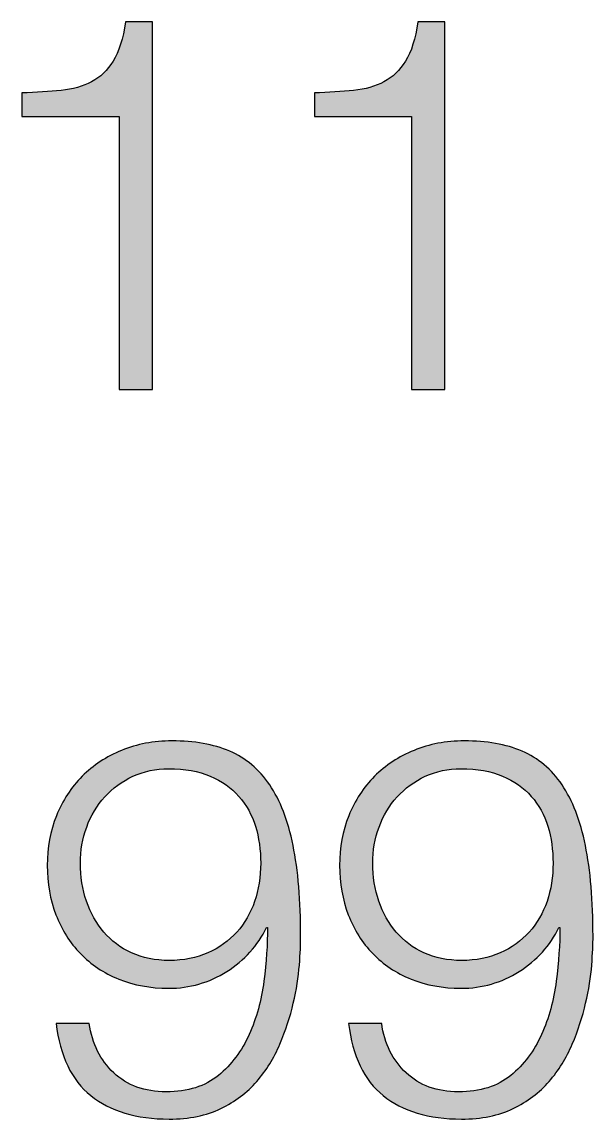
# Paper-space layout 'A0mask' of a CAD drawing. Extents: x 0 to 1153, y 0 to 810.
# Drawn here: x 1008.75 to 1012.96, y 43.87 to 51.97 of the extents above; entities that cross this region are included whole.
import ezdxf
from ezdxf.enums import TextEntityAlignment as Align

# ---------------------------------------------------------------- set-up
doc = ezdxf.new("R2010")
doc.units = 0
doc.layers.get('0').update_dxf_attribs({"linetype": 'CONTINUOUS'})
doc.layers.get('Defpoints').update_dxf_attribs({"linetype": 'CONTINUOUS'})
doc.layers.add('JPP_Mask', color=7, linetype='CONTINUOUS')
doc.styles.add('JPP', font='arial.ttf')

# ---------------------------------------------------------------- blocks, each defined once
blk = doc.blocks.new('A0mask')
at = {"true_color": 0x004a91}
h = blk.add_hatch(color=154, dxfattribs=at)
edge = h.paths.add_edge_path()
edge.add_spline(control_points=[(1009.7142, 50.6135), (1009.7142, 51.2921), (1009.7142, 51.9706), (1009.7142, 51.9706), (1009.7142, 51.9706), (1009.6647, 51.9706), (1009.6152, 51.9706)], knot_values=[3.5, 3.5, 3.5, 3.5, 4, 4, 4, 4.5, 4.5, 4.5, 4.5], degree=3, periodic=0)
edge.add_spline(control_points=[(1009.6152, 51.9706), (1009.5658, 51.9706), (1009.5163, 51.9706), (1009.5163, 51.9706), (1009.4983, 51.8466), (1009.468, 51.7505), (1009.4254, 51.6819), (1009.3828, 51.6133), (1009.3298, 51.5621), (1009.2664, 51.529)], knot_values=[1, 1, 1, 1, 1.5, 1.5, 1.5, 2.5, 2.5, 2.5, 3.5, 3.5, 3.5, 3.5], degree=3, periodic=0)
edge.add_spline(control_points=[(1009.2664, 51.529), (1009.2029, 51.4949), (1009.1281, 51.4736), (1009.0415, 51.4646)], knot_values=[0, 0, 0, 0, 1, 1, 1, 1], degree=3, periodic=0)
edge.add_spline(control_points=[(1009.0415, 51.4646), (1008.9549, 51.4556), (1008.8583, 51.4499), (1008.7528, 51.4471)], knot_values=[9, 9, 9, 9, 10, 10, 10, 10], degree=3, periodic=0)
edge.add_spline(control_points=[(1008.7528, 51.4471), (1008.7528, 51.4471), (1008.7528, 51.2729), (1008.7528, 51.2729), (1008.7528, 51.2729), (1008.932, 51.2729), (1009.1113, 51.2729)], knot_values=[7.5, 7.5, 7.5, 7.5, 8.5, 8.5, 8.5, 9, 9, 9, 9], degree=3, periodic=0)
edge.add_spline(control_points=[(1009.1113, 51.2729), (1009.2906, 51.2729), (1009.4699, 51.2729), (1009.4699, 51.2729), (1009.4699, 51.2729), (1009.4699, 50.7688), (1009.4699, 50.2647)], knot_values=[6.5, 6.5, 6.5, 6.5, 7, 7, 7, 7.5, 7.5, 7.5, 7.5], degree=3, periodic=0)
edge.add_spline(control_points=[(1009.4699, 50.2647), (1009.4699, 49.7605), (1009.4699, 49.2564), (1009.4699, 49.2564), (1009.4699, 49.2564), (1009.531, 49.2564), (1009.592, 49.2564)], knot_values=[5.5, 5.5, 5.5, 5.5, 6, 6, 6, 6.5, 6.5, 6.5, 6.5], degree=3, periodic=0)
edge.add_spline(control_points=[(1009.592, 49.2564), (1009.6531, 49.2564), (1009.7142, 49.2564), (1009.7142, 49.2564), (1009.7142, 49.2564), (1009.7142, 49.935), (1009.7142, 50.6135)], knot_values=[4.5, 4.5, 4.5, 4.5, 5, 5, 5, 5.5, 5.5, 5.5, 5.5], degree=3, periodic=0)
h = blk.add_hatch(color=154, dxfattribs=at)
edge = h.paths.add_edge_path()
edge.add_spline(control_points=[(1011.8703, 50.6135), (1011.8703, 51.2921), (1011.8703, 51.9706), (1011.8703, 51.9706), (1011.8703, 51.9706), (1011.8208, 51.9706), (1011.7714, 51.9706)], knot_values=[3.5, 3.5, 3.5, 3.5, 4, 4, 4, 4.5, 4.5, 4.5, 4.5], degree=3, periodic=0)
edge.add_spline(control_points=[(1011.7714, 51.9706), (1011.7219, 51.9706), (1011.6724, 51.9706), (1011.6724, 51.9706), (1011.6545, 51.8466), (1011.6242, 51.7505), (1011.5816, 51.6819), (1011.539, 51.6133), (1011.4859, 51.5621), (1011.4225, 51.529)], knot_values=[1, 1, 1, 1, 1.5, 1.5, 1.5, 2.5, 2.5, 2.5, 3.5, 3.5, 3.5, 3.5], degree=3, periodic=0)
edge.add_spline(control_points=[(1011.4225, 51.529), (1011.3591, 51.4949), (1011.2843, 51.4736), (1011.1977, 51.4646)], knot_values=[0, 0, 0, 0, 1, 1, 1, 1], degree=3, periodic=0)
edge.add_spline(control_points=[(1011.1977, 51.4646), (1011.111, 51.4556), (1011.0145, 51.4499), (1010.9089, 51.4471)], knot_values=[9, 9, 9, 9, 10, 10, 10, 10], degree=3, periodic=0)
edge.add_spline(control_points=[(1010.9089, 51.4471), (1010.9089, 51.4471), (1010.9089, 51.2729), (1010.9089, 51.2729), (1010.9089, 51.2729), (1011.0882, 51.2729), (1011.2675, 51.2729)], knot_values=[7.5, 7.5, 7.5, 7.5, 8.5, 8.5, 8.5, 9, 9, 9, 9], degree=3, periodic=0)
edge.add_spline(control_points=[(1011.2675, 51.2729), (1011.4468, 51.2729), (1011.626, 51.2729), (1011.626, 51.2729), (1011.626, 51.2729), (1011.626, 50.7688), (1011.626, 50.2647)], knot_values=[6.5, 6.5, 6.5, 6.5, 7, 7, 7, 7.5, 7.5, 7.5, 7.5], degree=3, periodic=0)
edge.add_spline(control_points=[(1011.626, 50.2647), (1011.626, 49.7605), (1011.626, 49.2564), (1011.626, 49.2564), (1011.626, 49.2564), (1011.6871, 49.2564), (1011.7482, 49.2564)], knot_values=[5.5, 5.5, 5.5, 5.5, 6, 6, 6, 6.5, 6.5, 6.5, 6.5], degree=3, periodic=0)
edge.add_spline(control_points=[(1011.7482, 49.2564), (1011.8092, 49.2564), (1011.8703, 49.2564), (1011.8703, 49.2564), (1011.8703, 49.2564), (1011.8703, 49.935), (1011.8703, 50.6135)], knot_values=[4.5, 4.5, 4.5, 4.5, 5, 5, 5, 5.5, 5.5, 5.5, 5.5], degree=3, periodic=0)
h = blk.add_hatch(color=154, dxfattribs=at)
edge = h.paths.add_edge_path()
edge.add_spline(control_points=[(1010.8081, 45.2196), (1010.8081, 45.4833), (1010.7892, 45.7072), (1010.7518, 45.8904)], knot_values=[19, 19, 19, 19, 20, 20, 20, 20], degree=3, periodic=0)
edge.add_spline(control_points=[(1010.7518, 45.8904), (1010.7144, 46.074), (1010.6571, 46.2231), (1010.5795, 46.3386)], knot_values=[18, 18, 18, 18, 19, 19, 19, 19], degree=3, periodic=0)
edge.add_spline(control_points=[(1010.5795, 46.3386), (1010.5018, 46.4532), (1010.4034, 46.536), (1010.2846, 46.5867)], knot_values=[17, 17, 17, 17, 18, 18, 18, 18], degree=3, periodic=0)
edge.add_spline(control_points=[(1010.2846, 46.5867), (1010.1657, 46.6368), (1010.0233, 46.6624), (1009.8581, 46.6624)], knot_values=[16, 16, 16, 16, 17, 17, 17, 17], degree=3, periodic=0)
edge.add_spline(control_points=[(1009.8581, 46.6624), (1009.7236, 46.6624), (1009.6001, 46.6387), (1009.4879, 46.5923)], knot_values=[15, 15, 15, 15, 16, 16, 16, 16], degree=3, periodic=0)
edge.add_spline(control_points=[(1009.4879, 46.5923), (1009.3752, 46.546), (1009.2782, 46.4821), (1009.1968, 46.4006), (1009.1154, 46.3192), (1009.0519, 46.2222), (1009.007, 46.1095)], knot_values=[13, 13, 13, 13, 14, 14, 14, 15, 15, 15, 15], degree=3, periodic=0)
edge.add_spline(control_points=[(1009.007, 46.1095), (1008.9615, 45.9973), (1008.9393, 45.8752), (1008.9393, 45.7431)], knot_values=[12, 12, 12, 12, 13, 13, 13, 13], degree=3, periodic=0)
edge.add_spline(control_points=[(1008.9393, 45.7431), (1008.9393, 45.6115), (1008.9606, 45.4899), (1009.0032, 45.3787), (1009.0458, 45.2674), (1009.1059, 45.1718), (1009.1835, 45.0918)], knot_values=[10, 10, 10, 10, 11, 11, 11, 12, 12, 12, 12], degree=3, periodic=0)
edge.add_spline(control_points=[(1009.1835, 45.0918), (1009.2607, 45.0113), (1009.3553, 44.9488), (1009.4666, 44.9034)], knot_values=[9, 9, 9, 9, 10, 10, 10, 10], degree=3, periodic=0)
edge.add_spline(control_points=[(1009.4666, 44.9034), (1009.5774, 44.8584), (1009.7004, 44.8357), (1009.8349, 44.8357)], knot_values=[8, 8, 8, 8, 9, 9, 9, 9], degree=3, periodic=0)
edge.add_spline(control_points=[(1009.8349, 44.8357), (1009.9901, 44.8357), (1010.1326, 44.8769), (1010.2633, 44.9597), (1010.3939, 45.0426), (1010.4914, 45.151), (1010.5563, 45.2854)], knot_values=[6, 6, 6, 6, 7, 7, 7, 8, 8, 8, 8], degree=3, periodic=0)
edge.add_spline(control_points=[(1010.5638, 45.2854), (1010.5638, 45.1614), (1010.5548, 45.0288), (1010.5369, 44.8883)], knot_values=[4, 4, 4, 4, 5, 5, 5, 5], degree=3, periodic=0)
edge.add_spline(control_points=[(1010.5369, 44.8883), (1010.5184, 44.7472), (1010.4824, 44.6161), (1010.428, 44.4944)], knot_values=[3, 3, 3, 3, 4, 4, 4, 4], degree=3, periodic=0)
edge.add_spline(control_points=[(1010.428, 44.4944), (1010.374, 44.3728), (1010.2983, 44.2719), (1010.2012, 44.1919), (1010.1042, 44.1119), (1009.9754, 44.0717), (1009.8155, 44.0717)], knot_values=[1, 1, 1, 1, 2, 2, 2, 3, 3, 3, 3], degree=3, periodic=0)
edge.add_spline(control_points=[(1009.8155, 44.0717), (1009.6578, 44.0717), (1009.5291, 44.1186), (1009.4297, 44.2114)], knot_values=[0, 0, 0, 0, 1, 1, 1, 1], degree=3, periodic=0)
edge.add_spline(control_points=[(1009.4297, 44.2114), (1009.3303, 44.3046), (1009.2701, 44.4258), (1009.2493, 44.5758)], knot_values=[29, 29, 29, 29, 30, 30, 30, 30], degree=3, periodic=0)
edge.add_spline(control_points=[(1009.2493, 44.5758), (1009.2493, 44.5758), (1009.0051, 44.5758), (1009.0051, 44.5758), (1009.0335, 44.3354), (1009.1187, 44.1579), (1009.2607, 44.0428)], knot_values=[27, 27, 27, 27, 28, 28, 28, 29, 29, 29, 29], degree=3, periodic=0)
edge.add_spline(control_points=[(1009.2607, 44.0428), (1009.4032, 43.9278), (1009.5958, 43.8701), (1009.8386, 43.8701)], knot_values=[26, 26, 26, 26, 27, 27, 27, 27], degree=3, periodic=0)
edge.add_spline(control_points=[(1009.8386, 43.8701), (1009.9859, 43.8701), (1010.1127, 43.8961), (1010.2188, 43.9477), (1010.3248, 43.9993), (1010.4133, 44.066), (1010.4843, 44.1474), (1010.5553, 44.2289), (1010.6121, 44.3207), (1010.6547, 44.4229)], knot_values=[23, 23, 23, 23, 24, 24, 24, 25, 25, 25, 26, 26, 26, 26], degree=3, periodic=0)
edge.add_spline(control_points=[(1010.6547, 44.4229), (1010.6978, 44.5247), (1010.7305, 44.6255), (1010.7536, 44.7254)], knot_values=[22, 22, 22, 22, 23, 23, 23, 23], degree=3, periodic=0)
edge.add_spline(control_points=[(1010.7536, 44.7254), (1010.7773, 44.8248), (1010.792, 44.9185), (1010.7986, 45.0066)], knot_values=[21, 21, 21, 21, 22, 22, 22, 22], degree=3, periodic=0)
edge.add_spline(control_points=[(1010.7986, 45.0066), (1010.8048, 45.0942), (1010.8081, 45.1652), (1010.8081, 45.2196)], knot_values=[20, 20, 20, 20, 21, 21, 21, 21], degree=3, periodic=0)
edge = h.paths.add_edge_path(flags=16)
edge.add_spline(control_points=[(1010.5132, 45.7588), (1010.5132, 45.6579), (1010.4985, 45.5642), (1010.4687, 45.4776), (1010.4389, 45.391), (1010.3953, 45.3152), (1010.3371, 45.2508)], knot_values=[1, 1, 1, 1, 2, 2, 2, 3, 3, 3, 3], degree=3, periodic=0)
edge.add_spline(control_points=[(1010.3371, 45.2508), (1010.2789, 45.186), (1010.2079, 45.1349), (1010.1236, 45.0975)], knot_values=[0, 0, 0, 0, 1, 1, 1, 1], degree=3, periodic=0)
edge.add_spline(control_points=[(1010.1236, 45.0975), (1010.0398, 45.0601), (1009.9447, 45.0411), (1009.8386, 45.0411)], knot_values=[15, 15, 15, 15, 16, 16, 16, 16], degree=3, periodic=0)
edge.add_spline(control_points=[(1009.8386, 45.0411), (1009.7355, 45.0411), (1009.6427, 45.0601), (1009.5613, 45.0975), (1009.4798, 45.1349), (1009.4117, 45.186), (1009.3558, 45.2508)], knot_values=[13, 13, 13, 13, 14, 14, 14, 15, 15, 15, 15], degree=3, periodic=0)
edge.add_spline(control_points=[(1009.3558, 45.2508), (1009.3004, 45.3152), (1009.2578, 45.3914), (1009.228, 45.4795), (1009.1982, 45.5675), (1009.1835, 45.6603), (1009.1835, 45.7588)], knot_values=[11, 11, 11, 11, 12, 12, 12, 13, 13, 13, 13], degree=3, periodic=0)
edge.add_spline(control_points=[(1009.1835, 45.7588), (1009.1835, 45.8515), (1009.1987, 45.941), (1009.2299, 46.0262)], knot_values=[10, 10, 10, 10, 11, 11, 11, 11], degree=3, periodic=0)
edge.add_spline(control_points=[(1009.2299, 46.0262), (1009.2607, 46.1114), (1009.3056, 46.1857), (1009.3639, 46.2492)], knot_values=[9, 9, 9, 9, 10, 10, 10, 10], degree=3, periodic=0)
edge.add_spline(control_points=[(1009.3639, 46.2492), (1009.4216, 46.3126), (1009.4907, 46.3628), (1009.5712, 46.4006)], knot_values=[8, 8, 8, 8, 9, 9, 9, 9], degree=3, periodic=0)
edge.add_spline(control_points=[(1009.5712, 46.4006), (1009.6512, 46.438), (1009.7392, 46.4565), (1009.8349, 46.4565)], knot_values=[7, 7, 7, 7, 8, 8, 8, 8], degree=3, periodic=0)
edge.add_spline(control_points=[(1009.8349, 46.4565), (1009.9537, 46.4565), (1010.0559, 46.4385), (1010.1411, 46.4025)], knot_values=[6, 6, 6, 6, 7, 7, 7, 7], degree=3, periodic=0)
edge.add_spline(control_points=[(1010.1411, 46.4025), (1010.2263, 46.3661), (1010.2969, 46.3164), (1010.3527, 46.2529)], knot_values=[5, 5, 5, 5, 6, 6, 6, 6], degree=3, periodic=0)
edge.add_spline(control_points=[(1010.3527, 46.2529), (1010.4081, 46.1895), (1010.4488, 46.1161), (1010.4748, 46.0319)], knot_values=[4, 4, 4, 4, 5, 5, 5, 5], degree=3, periodic=0)
edge.add_spline(control_points=[(1010.4748, 46.0319), (1010.5004, 45.9481), (1010.5132, 45.8567), (1010.5132, 45.7588)], knot_values=[3, 3, 3, 3, 4, 4, 4, 4], degree=3, periodic=0)
h = blk.add_hatch(color=154, dxfattribs=at)
edge = h.paths.add_edge_path()
edge.add_spline(control_points=[(1012.9642, 45.2196), (1012.9642, 45.4833), (1012.9453, 45.7072), (1012.9079, 45.8904)], knot_values=[19, 19, 19, 19, 20, 20, 20, 20], degree=3, periodic=0)
edge.add_spline(control_points=[(1012.9079, 45.8904), (1012.8705, 46.074), (1012.8132, 46.2231), (1012.7356, 46.3386)], knot_values=[18, 18, 18, 18, 19, 19, 19, 19], degree=3, periodic=0)
edge.add_spline(control_points=[(1012.7356, 46.3386), (1012.658, 46.4532), (1012.5595, 46.536), (1012.4407, 46.5867)], knot_values=[17, 17, 17, 17, 18, 18, 18, 18], degree=3, periodic=0)
edge.add_spline(control_points=[(1012.4407, 46.5867), (1012.3219, 46.6368), (1012.1794, 46.6624), (1012.0142, 46.6624)], knot_values=[16, 16, 16, 16, 17, 17, 17, 17], degree=3, periodic=0)
edge.add_spline(control_points=[(1012.0142, 46.6624), (1011.8798, 46.6624), (1011.7562, 46.6387), (1011.644, 46.5923)], knot_values=[15, 15, 15, 15, 16, 16, 16, 16], degree=3, periodic=0)
edge.add_spline(control_points=[(1011.644, 46.5923), (1011.5314, 46.546), (1011.4343, 46.4821), (1011.3529, 46.4006), (1011.2715, 46.3192), (1011.2081, 46.2222), (1011.1631, 46.1095)], knot_values=[13, 13, 13, 13, 14, 14, 14, 15, 15, 15, 15], degree=3, periodic=0)
edge.add_spline(control_points=[(1011.1631, 46.1095), (1011.1177, 45.9973), (1011.0954, 45.8752), (1011.0954, 45.7431)], knot_values=[12, 12, 12, 12, 13, 13, 13, 13], degree=3, periodic=0)
edge.add_spline(control_points=[(1011.0954, 45.7431), (1011.0954, 45.6115), (1011.1167, 45.4899), (1011.1593, 45.3787), (1011.2019, 45.2674), (1011.262, 45.1718), (1011.3397, 45.0918)], knot_values=[10, 10, 10, 10, 11, 11, 11, 12, 12, 12, 12], degree=3, periodic=0)
edge.add_spline(control_points=[(1011.3397, 45.0918), (1011.4168, 45.0113), (1011.5115, 44.9488), (1011.6227, 44.9034)], knot_values=[9, 9, 9, 9, 10, 10, 10, 10], degree=3, periodic=0)
edge.add_spline(control_points=[(1011.6227, 44.9034), (1011.7335, 44.8584), (1011.8566, 44.8357), (1011.991, 44.8357)], knot_values=[8, 8, 8, 8, 9, 9, 9, 9], degree=3, periodic=0)
edge.add_spline(control_points=[(1011.991, 44.8357), (1012.1463, 44.8357), (1012.2888, 44.8769), (1012.4194, 44.9597), (1012.55, 45.0426), (1012.6476, 45.151), (1012.7124, 45.2854)], knot_values=[6, 6, 6, 6, 7, 7, 7, 8, 8, 8, 8], degree=3, periodic=0)
edge.add_spline(control_points=[(1012.72, 45.2854), (1012.72, 45.1614), (1012.711, 45.0288), (1012.693, 44.8883)], knot_values=[4, 4, 4, 4, 5, 5, 5, 5], degree=3, periodic=0)
edge.add_spline(control_points=[(1012.693, 44.8883), (1012.6745, 44.7472), (1012.6386, 44.6161), (1012.5841, 44.4944)], knot_values=[3, 3, 3, 3, 4, 4, 4, 4], degree=3, periodic=0)
edge.add_spline(control_points=[(1012.5841, 44.4944), (1012.5302, 44.3728), (1012.4544, 44.2719), (1012.3574, 44.1919), (1012.2603, 44.1119), (1012.1316, 44.0717), (1011.9716, 44.0717)], knot_values=[1, 1, 1, 1, 2, 2, 2, 3, 3, 3, 3], degree=3, periodic=0)
edge.add_spline(control_points=[(1011.9716, 44.0717), (1011.814, 44.0717), (1011.6852, 44.1186), (1011.5858, 44.2114)], knot_values=[0, 0, 0, 0, 1, 1, 1, 1], degree=3, periodic=0)
edge.add_spline(control_points=[(1011.5858, 44.2114), (1011.4864, 44.3046), (1011.4263, 44.4258), (1011.4055, 44.5758)], knot_values=[29, 29, 29, 29, 30, 30, 30, 30], degree=3, periodic=0)
edge.add_spline(control_points=[(1011.4055, 44.5758), (1011.4055, 44.5758), (1011.1612, 44.5758), (1011.1612, 44.5758), (1011.1896, 44.3354), (1011.2748, 44.1579), (1011.4168, 44.0428)], knot_values=[27, 27, 27, 27, 28, 28, 28, 29, 29, 29, 29], degree=3, periodic=0)
edge.add_spline(control_points=[(1011.4168, 44.0428), (1011.5593, 43.9278), (1011.752, 43.8701), (1011.9948, 43.8701)], knot_values=[26, 26, 26, 26, 27, 27, 27, 27], degree=3, periodic=0)
edge.add_spline(control_points=[(1011.9948, 43.8701), (1012.142, 43.8701), (1012.2689, 43.8961), (1012.3749, 43.9477), (1012.4809, 43.9993), (1012.5695, 44.066), (1012.6405, 44.1474), (1012.7115, 44.2289), (1012.7683, 44.3207), (1012.8109, 44.4229)], knot_values=[23, 23, 23, 23, 24, 24, 24, 25, 25, 25, 26, 26, 26, 26], degree=3, periodic=0)
edge.add_spline(control_points=[(1012.8109, 44.4229), (1012.8539, 44.5247), (1012.8866, 44.6255), (1012.9098, 44.7254)], knot_values=[22, 22, 22, 22, 23, 23, 23, 23], degree=3, periodic=0)
edge.add_spline(control_points=[(1012.9098, 44.7254), (1012.9335, 44.8248), (1012.9481, 44.9185), (1012.9548, 45.0066)], knot_values=[21, 21, 21, 21, 22, 22, 22, 22], degree=3, periodic=0)
edge.add_spline(control_points=[(1012.9548, 45.0066), (1012.9609, 45.0942), (1012.9642, 45.1652), (1012.9642, 45.2196)], knot_values=[20, 20, 20, 20, 21, 21, 21, 21], degree=3, periodic=0)
edge = h.paths.add_edge_path(flags=16)
edge.add_spline(control_points=[(1012.6693, 45.7588), (1012.6693, 45.6579), (1012.6547, 45.5642), (1012.6248, 45.4776), (1012.595, 45.391), (1012.5515, 45.3152), (1012.4932, 45.2508)], knot_values=[1, 1, 1, 1, 2, 2, 2, 3, 3, 3, 3], degree=3, periodic=0)
edge.add_spline(control_points=[(1012.4932, 45.2508), (1012.435, 45.186), (1012.364, 45.1349), (1012.2798, 45.0975)], knot_values=[0, 0, 0, 0, 1, 1, 1, 1], degree=3, periodic=0)
edge.add_spline(control_points=[(1012.2798, 45.0975), (1012.196, 45.0601), (1012.1008, 45.0411), (1011.9948, 45.0411)], knot_values=[15, 15, 15, 15, 16, 16, 16, 16], degree=3, periodic=0)
edge.add_spline(control_points=[(1011.9948, 45.0411), (1011.8916, 45.0411), (1011.7988, 45.0601), (1011.7174, 45.0975), (1011.636, 45.1349), (1011.5678, 45.186), (1011.512, 45.2508)], knot_values=[13, 13, 13, 13, 14, 14, 14, 15, 15, 15, 15], degree=3, periodic=0)
edge.add_spline(control_points=[(1011.512, 45.2508), (1011.4566, 45.3152), (1011.414, 45.3914), (1011.3842, 45.4795), (1011.3543, 45.5675), (1011.3397, 45.6603), (1011.3397, 45.7588)], knot_values=[11, 11, 11, 11, 12, 12, 12, 13, 13, 13, 13], degree=3, periodic=0)
edge.add_spline(control_points=[(1011.3397, 45.7588), (1011.3397, 45.8515), (1011.3548, 45.941), (1011.3861, 46.0262)], knot_values=[10, 10, 10, 10, 11, 11, 11, 11], degree=3, periodic=0)
edge.add_spline(control_points=[(1011.3861, 46.0262), (1011.4168, 46.1114), (1011.4618, 46.1857), (1011.52, 46.2492)], knot_values=[9, 9, 9, 9, 10, 10, 10, 10], degree=3, periodic=0)
edge.add_spline(control_points=[(1011.52, 46.2492), (1011.5778, 46.3126), (1011.6469, 46.3628), (1011.7273, 46.4006)], knot_values=[8, 8, 8, 8, 9, 9, 9, 9], degree=3, periodic=0)
edge.add_spline(control_points=[(1011.7273, 46.4006), (1011.8073, 46.438), (1011.8954, 46.4565), (1011.991, 46.4565)], knot_values=[7, 7, 7, 7, 8, 8, 8, 8], degree=3, periodic=0)
edge.add_spline(control_points=[(1011.991, 46.4565), (1012.1098, 46.4565), (1012.2121, 46.4385), (1012.2973, 46.4025)], knot_values=[6, 6, 6, 6, 7, 7, 7, 7], degree=3, periodic=0)
edge.add_spline(control_points=[(1012.2973, 46.4025), (1012.3825, 46.3661), (1012.453, 46.3164), (1012.5089, 46.2529)], knot_values=[5, 5, 5, 5, 6, 6, 6, 6], degree=3, periodic=0)
edge.add_spline(control_points=[(1012.5089, 46.2529), (1012.5642, 46.1895), (1012.605, 46.1161), (1012.631, 46.0319)], knot_values=[4, 4, 4, 4, 5, 5, 5, 5], degree=3, periodic=0)
edge.add_spline(control_points=[(1012.631, 46.0319), (1012.6566, 45.9481), (1012.6693, 45.8567), (1012.6693, 45.7588)], knot_values=[3, 3, 3, 3, 4, 4, 4, 4], degree=3, periodic=0)
at = {"layer": 'Defpoints', "color": 154, "true_color": 0x004a91}
for points, knots in [([(1009.0415, 51.4646), (1009.1281, 51.4736), (1009.2029, 51.4949), (1009.2664, 51.529), (1009.3298, 51.5621), (1009.3828, 51.6133), (1009.4254, 51.6819), (1009.468, 51.7505), (1009.4983, 51.8466), (1009.5163, 51.9706), (1009.5163, 51.9706), (1009.7142, 51.9706), (1009.7142, 51.9706), (1009.7142, 51.9706), (1009.7142, 49.2564), (1009.7142, 49.2564), (1009.7142, 49.2564), (1009.4699, 49.2564), (1009.4699, 49.2564), (1009.4699, 49.2564), (1009.4699, 51.2729), (1009.4699, 51.2729), (1009.4699, 51.2729), (1008.7528, 51.2729), (1008.7528, 51.2729), (1008.7528, 51.2729), (1008.7528, 51.4471), (1008.7528, 51.4471), (1008.8583, 51.4499), (1008.9549, 51.4556), (1009.0415, 51.4646)], [0, 0, 0, 0, 1, 1, 1, 2, 2, 2, 3, 3, 3, 4, 4, 4, 5, 5, 5, 6, 6, 6, 7, 7, 7, 8, 8, 8, 9, 9, 9, 10, 10, 10, 10]), ([(1011.1977, 51.4646), (1011.2843, 51.4736), (1011.3591, 51.4949), (1011.4225, 51.529), (1011.4859, 51.5621), (1011.539, 51.6133), (1011.5816, 51.6819), (1011.6242, 51.7505), (1011.6545, 51.8466), (1011.6724, 51.9706), (1011.6724, 51.9706), (1011.8703, 51.9706), (1011.8703, 51.9706), (1011.8703, 51.9706), (1011.8703, 49.2564), (1011.8703, 49.2564), (1011.8703, 49.2564), (1011.626, 49.2564), (1011.626, 49.2564), (1011.626, 49.2564), (1011.626, 51.2729), (1011.626, 51.2729), (1011.626, 51.2729), (1010.9089, 51.2729), (1010.9089, 51.2729), (1010.9089, 51.2729), (1010.9089, 51.4471), (1010.9089, 51.4471), (1011.0145, 51.4499), (1011.111, 51.4556), (1011.1977, 51.4646)], [0, 0, 0, 0, 1, 1, 1, 2, 2, 2, 3, 3, 3, 4, 4, 4, 5, 5, 5, 6, 6, 6, 7, 7, 7, 8, 8, 8, 9, 9, 9, 10, 10, 10, 10]), ([(1009.4297, 44.2114), (1009.5291, 44.1186), (1009.6578, 44.0717), (1009.8155, 44.0717), (1009.9754, 44.0717), (1010.1042, 44.1119), (1010.2012, 44.1919), (1010.2983, 44.2719), (1010.374, 44.3728), (1010.428, 44.4944), (1010.4824, 44.6161), (1010.5184, 44.7472), (1010.5369, 44.8883), (1010.5548, 45.0288), (1010.5638, 45.1614), (1010.5638, 45.2854), (1010.5638, 45.2854), (1010.5563, 45.2854), (1010.5563, 45.2854), (1010.4914, 45.151), (1010.3939, 45.0426), (1010.2633, 44.9597), (1010.1326, 44.8769), (1009.9901, 44.8357), (1009.8349, 44.8357), (1009.7004, 44.8357), (1009.5774, 44.8584), (1009.4666, 44.9034), (1009.3553, 44.9488), (1009.2607, 45.0113), (1009.1835, 45.0918), (1009.1059, 45.1718), (1009.0458, 45.2674), (1009.0032, 45.3787), (1008.9606, 45.4899), (1008.9393, 45.6115), (1008.9393, 45.7431), (1008.9393, 45.8752), (1008.9615, 45.9973), (1009.007, 46.1095), (1009.0519, 46.2222), (1009.1154, 46.3192), (1009.1968, 46.4006), (1009.2782, 46.4821), (1009.3752, 46.546), (1009.4879, 46.5923), (1009.6001, 46.6387), (1009.7236, 46.6624), (1009.8581, 46.6624), (1010.0233, 46.6624), (1010.1657, 46.6368), (1010.2846, 46.5867), (1010.4034, 46.536), (1010.5018, 46.4532), (1010.5795, 46.3386), (1010.6571, 46.2231), (1010.7144, 46.074), (1010.7518, 45.8904), (1010.7892, 45.7072), (1010.8081, 45.4833), (1010.8081, 45.2196), (1010.8081, 45.1652), (1010.8048, 45.0942), (1010.7986, 45.0066), (1010.792, 44.9185), (1010.7773, 44.8248), (1010.7536, 44.7254), (1010.7305, 44.6255), (1010.6978, 44.5247), (1010.6547, 44.4229), (1010.6121, 44.3207), (1010.5553, 44.2289), (1010.4843, 44.1474), (1010.4133, 44.066), (1010.3248, 43.9993), (1010.2188, 43.9477), (1010.1127, 43.8961), (1009.9859, 43.8701), (1009.8386, 43.8701), (1009.5958, 43.8701), (1009.4032, 43.9278), (1009.2607, 44.0428), (1009.1187, 44.1579), (1009.0335, 44.3354), (1009.0051, 44.5758), (1009.0051, 44.5758), (1009.2493, 44.5758), (1009.2493, 44.5758), (1009.2701, 44.4258), (1009.3303, 44.3046), (1009.4297, 44.2114)], [0, 0, 0, 0, 1, 1, 1, 2, 2, 2, 3, 3, 3, 4, 4, 4, 5, 5, 5, 6, 6, 6, 7, 7, 7, 8, 8, 8, 9, 9, 9, 10, 10, 10, 11, 11, 11, 12, 12, 12, 13, 13, 13, 14, 14, 14, 15, 15, 15, 16, 16, 16, 17, 17, 17, 18, 18, 18, 19, 19, 19, 20, 20, 20, 21, 21, 21, 22, 22, 22, 23, 23, 23, 24, 24, 24, 25, 25, 25, 26, 26, 26, 27, 27, 27, 28, 28, 28, 29, 29, 29, 30, 30, 30, 30]), ([(1011.5858, 44.2114), (1011.6852, 44.1186), (1011.814, 44.0717), (1011.9716, 44.0717), (1012.1316, 44.0717), (1012.2603, 44.1119), (1012.3574, 44.1919), (1012.4544, 44.2719), (1012.5302, 44.3728), (1012.5841, 44.4944), (1012.6386, 44.6161), (1012.6745, 44.7472), (1012.693, 44.8883), (1012.711, 45.0288), (1012.72, 45.1614), (1012.72, 45.2854), (1012.72, 45.2854), (1012.7124, 45.2854), (1012.7124, 45.2854), (1012.6476, 45.151), (1012.55, 45.0426), (1012.4194, 44.9597), (1012.2888, 44.8769), (1012.1463, 44.8357), (1011.991, 44.8357), (1011.8566, 44.8357), (1011.7335, 44.8584), (1011.6227, 44.9034), (1011.5115, 44.9488), (1011.4168, 45.0113), (1011.3397, 45.0918), (1011.262, 45.1718), (1011.2019, 45.2674), (1011.1593, 45.3787), (1011.1167, 45.4899), (1011.0954, 45.6115), (1011.0954, 45.7431), (1011.0954, 45.8752), (1011.1177, 45.9973), (1011.1631, 46.1095), (1011.2081, 46.2222), (1011.2715, 46.3192), (1011.3529, 46.4006), (1011.4343, 46.4821), (1011.5314, 46.546), (1011.644, 46.5923), (1011.7562, 46.6387), (1011.8798, 46.6624), (1012.0142, 46.6624), (1012.1794, 46.6624), (1012.3219, 46.6368), (1012.4407, 46.5867), (1012.5595, 46.536), (1012.658, 46.4532), (1012.7356, 46.3386), (1012.8132, 46.2231), (1012.8705, 46.074), (1012.9079, 45.8904), (1012.9453, 45.7072), (1012.9642, 45.4833), (1012.9642, 45.2196), (1012.9642, 45.1652), (1012.9609, 45.0942), (1012.9548, 45.0066), (1012.9481, 44.9185), (1012.9335, 44.8248), (1012.9098, 44.7254), (1012.8866, 44.6255), (1012.8539, 44.5247), (1012.8109, 44.4229), (1012.7683, 44.3207), (1012.7115, 44.2289), (1012.6405, 44.1474), (1012.5695, 44.066), (1012.4809, 43.9993), (1012.3749, 43.9477), (1012.2689, 43.8961), (1012.142, 43.8701), (1011.9948, 43.8701), (1011.752, 43.8701), (1011.5593, 43.9278), (1011.4168, 44.0428), (1011.2748, 44.1579), (1011.1896, 44.3354), (1011.1612, 44.5758), (1011.1612, 44.5758), (1011.4055, 44.5758), (1011.4055, 44.5758), (1011.4263, 44.4258), (1011.4864, 44.3046), (1011.5858, 44.2114)], [0, 0, 0, 0, 1, 1, 1, 2, 2, 2, 3, 3, 3, 4, 4, 4, 5, 5, 5, 6, 6, 6, 7, 7, 7, 8, 8, 8, 9, 9, 9, 10, 10, 10, 11, 11, 11, 12, 12, 12, 13, 13, 13, 14, 14, 14, 15, 15, 15, 16, 16, 16, 17, 17, 17, 18, 18, 18, 19, 19, 19, 20, 20, 20, 21, 21, 21, 22, 22, 22, 23, 23, 23, 24, 24, 24, 25, 25, 25, 26, 26, 26, 27, 27, 27, 28, 28, 28, 29, 29, 29, 30, 30, 30, 30]), ([(1010.1236, 45.0975), (1010.2079, 45.1349), (1010.2789, 45.186), (1010.3371, 45.2508), (1010.3953, 45.3152), (1010.4389, 45.391), (1010.4687, 45.4776), (1010.4985, 45.5642), (1010.5132, 45.6579), (1010.5132, 45.7588), (1010.5132, 45.8567), (1010.5004, 45.9481), (1010.4748, 46.0319), (1010.4488, 46.1161), (1010.4081, 46.1895), (1010.3527, 46.2529), (1010.2969, 46.3164), (1010.2263, 46.3661), (1010.1411, 46.4025), (1010.0559, 46.4385), (1009.9537, 46.4565), (1009.8349, 46.4565), (1009.7392, 46.4565), (1009.6512, 46.438), (1009.5712, 46.4006), (1009.4907, 46.3628), (1009.4216, 46.3126), (1009.3639, 46.2492), (1009.3056, 46.1857), (1009.2607, 46.1114), (1009.2299, 46.0262), (1009.1987, 45.941), (1009.1835, 45.8515), (1009.1835, 45.7588), (1009.1835, 45.6603), (1009.1982, 45.5675), (1009.228, 45.4795), (1009.2578, 45.3914), (1009.3004, 45.3152), (1009.3558, 45.2508), (1009.4117, 45.186), (1009.4798, 45.1349), (1009.5613, 45.0975), (1009.6427, 45.0601), (1009.7355, 45.0411), (1009.8386, 45.0411), (1009.9447, 45.0411), (1010.0398, 45.0601), (1010.1236, 45.0975)], [0, 0, 0, 0, 1, 1, 1, 2, 2, 2, 3, 3, 3, 4, 4, 4, 5, 5, 5, 6, 6, 6, 7, 7, 7, 8, 8, 8, 9, 9, 9, 10, 10, 10, 11, 11, 11, 12, 12, 12, 13, 13, 13, 14, 14, 14, 15, 15, 15, 16, 16, 16, 16]), ([(1012.2798, 45.0975), (1012.364, 45.1349), (1012.435, 45.186), (1012.4932, 45.2508), (1012.5515, 45.3152), (1012.595, 45.391), (1012.6248, 45.4776), (1012.6547, 45.5642), (1012.6693, 45.6579), (1012.6693, 45.7588), (1012.6693, 45.8567), (1012.6566, 45.9481), (1012.631, 46.0319), (1012.605, 46.1161), (1012.5642, 46.1895), (1012.5089, 46.2529), (1012.453, 46.3164), (1012.3825, 46.3661), (1012.2973, 46.4025), (1012.2121, 46.4385), (1012.1098, 46.4565), (1011.991, 46.4565), (1011.8954, 46.4565), (1011.8073, 46.438), (1011.7273, 46.4006), (1011.6469, 46.3628), (1011.5778, 46.3126), (1011.52, 46.2492), (1011.4618, 46.1857), (1011.4168, 46.1114), (1011.3861, 46.0262), (1011.3548, 45.941), (1011.3397, 45.8515), (1011.3397, 45.7588), (1011.3397, 45.6603), (1011.3543, 45.5675), (1011.3842, 45.4795), (1011.414, 45.3914), (1011.4566, 45.3152), (1011.512, 45.2508), (1011.5678, 45.186), (1011.636, 45.1349), (1011.7174, 45.0975), (1011.7988, 45.0601), (1011.8916, 45.0411), (1011.9948, 45.0411), (1012.1008, 45.0411), (1012.196, 45.0601), (1012.2798, 45.0975)], [0, 0, 0, 0, 1, 1, 1, 2, 2, 2, 3, 3, 3, 4, 4, 4, 5, 5, 5, 6, 6, 6, 7, 7, 7, 8, 8, 8, 9, 9, 9, 10, 10, 10, 11, 11, 11, 12, 12, 12, 13, 13, 13, 14, 14, 14, 15, 15, 15, 16, 16, 16, 16])]:
    blk.add_open_spline(points, degree=3, knots=knots, dxfattribs=at)
at = {"color": 7, "style": 'JPP'}
for tag, p in [('Client', (1086, 115)), ('Project1', (1086, 90)), ('Project2', (1086, 82.5)), ('Project3', (1086, 75)), ('Title1', (1086, 57.5)), ('Title2', (1086, 50)), ('Title3', (1086, 42.5)), ('Status', (978, 7.5))]:
    blk.add_attdef(tag, text='', height=3.5, dxfattribs=at).set_placement(p, align=Align.MIDDLE_LEFT)
at = {"color": 2, "style": 'JPP'}
for tag, p in [('Scale', (1005.5, 25)), ('Checked', (1095.5, 25)), ('Drawn', (1050.5, 25)), ('Date', (1140.5, 25))]:
    blk.add_attdef(tag, text='', height=2, dxfattribs=at).set_placement(p, align=Align.MIDDLE_CENTER)
at = {"color": 6, "style": 'JPP'}
for tag, p in [('Ref', (1068, 7.5)), ('DrgNo.', (1110, 7.5))]:
    blk.add_attdef(tag, text='', height=4, dxfattribs=at).set_placement(p, align=Align.MIDDLE_LEFT)
blk.add_attdef('Rev', text='', height=4, dxfattribs=at).set_placement((1144.2747, 7.5), align=Align.MIDDLE_CENTER)

psp = doc.layouts.new('A0mask')

# ---------------------------------------------------------------- block references
at = {"layer": 'JPP_Mask'}
psp.add_blockref('A0mask', (0, 0), dxfattribs=at)

doc.saveas('drawing.dxf')
